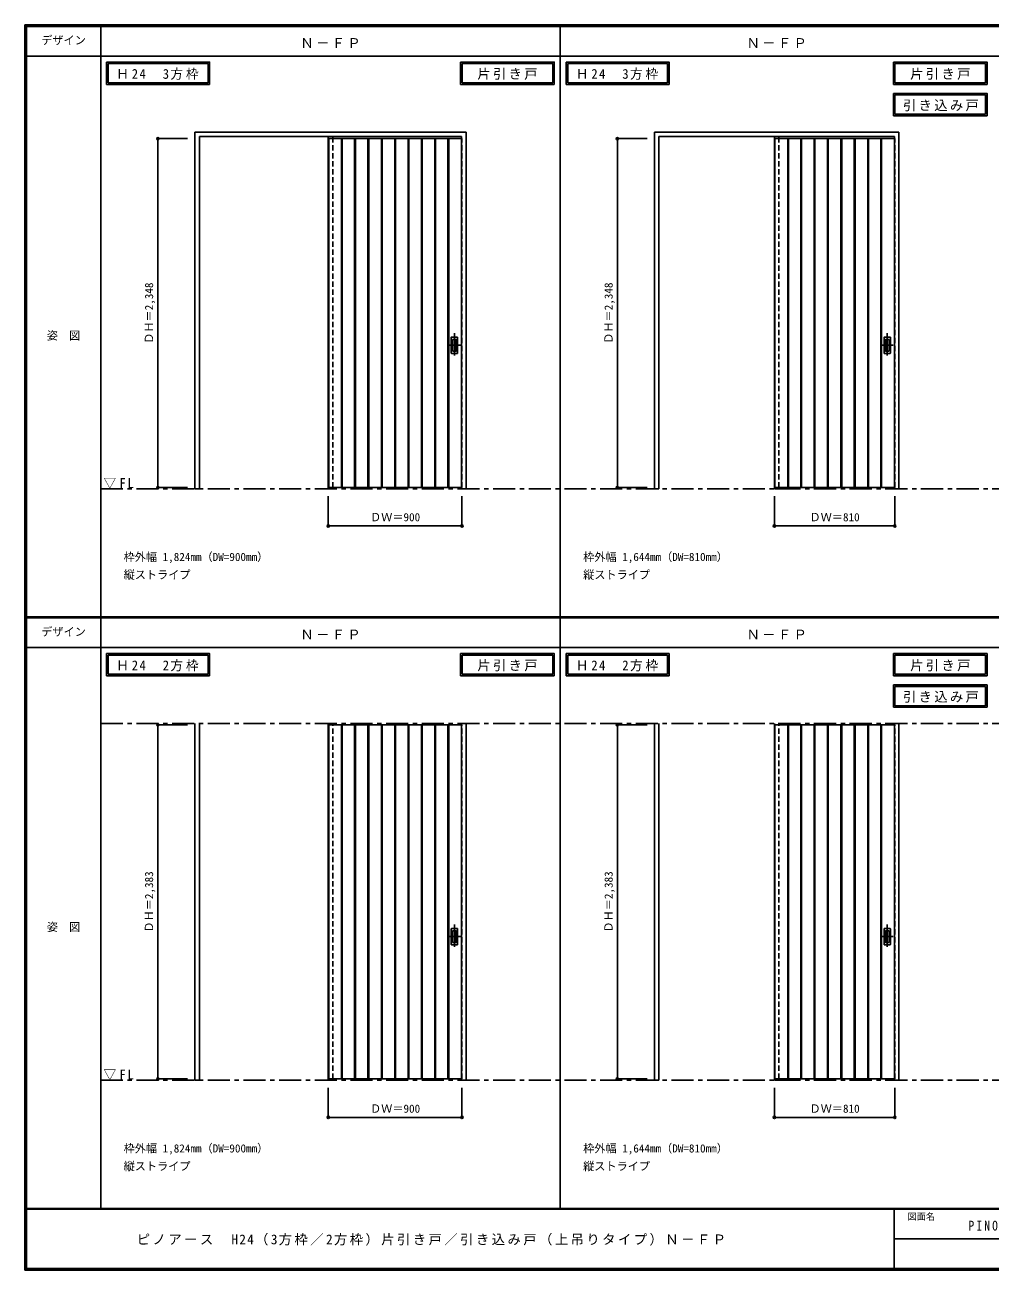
# Model space of a CAD drawing. Units: millimetres, scale not verified. Extents: x -6000 to 5700, y -4307 to 4260.
# Drawn here: x -6000 to 495, y -4205 to 4175 of the extents above; entities that cross this region are included whole.
import ezdxf
from ezdxf.enums import TextEntityAlignment as Align

# ---------------------------------------------------------------- set-up
doc = ezdxf.new("R2010")
doc.units = ezdxf.units.MM
doc.header["$LTSCALE"] = 30
doc.header["$PDMODE"] = 32
doc.header["$PDSIZE"] = 15
doc.linetypes.add('CHAIN1', pattern=[8, 5, -1, 1, -1])
doc.linetypes.add('DASHED1', pattern=[1.8, 1.2, -0.6])
for name, color, linetype in [('0-1_通り芯', 4, 'CHAIN1'), ('0-2_扉', 4, 'DASHED1'), ('0-3_仕上げ', 3, 'Continuous'), ('0-4_枠', 3, 'Continuous'), ('0-6_引手', 3, 'Continuous'), ('0-A_文字', 7, 'Continuous'), ('0-B_寸法', 7, 'Continuous'), ('F-1_枠', 6, 'Continuous'), ('F-A_文字', 7, 'Continuous')]:
    doc.layers.add(name, color=color, linetype=linetype)
doc.styles.add('ＭＳ ゴシック', font='')
doc.styles.get('ＭＳ ゴシック').set_extended_font_data('MS Gothic')

msp = doc.modelspace()

# ---------------------------------------------------------------- linework, layer by layer
at = {"layer": '0-1_通り芯'}
for p, q in [((-3109.75, 2100), (-3109.75, 1938)), ((-197.25, 2100), (-197.25, 1938)), ((-3068.75, 2019), (-3150.75, 2019)), ((-156.25, 2019), (-238.25, 2019)), ((-3109.75, -1880), (-3109.75, -2042)), ((-197.25, -1880), (-197.25, -2042)), ((-3068.75, -1961), (-3150.75, -1961)), ((-156.25, -1961), (-238.25, -1961))]:
    msp.add_line(p, q, dxfattribs=at)
at = {"layer": '0-1_通り芯', "color": 7}
for p, q in [((-5490, 1053), (5690, 1053)), ((-5490, -527.5), (5690, -527.5)), ((-5490, -2927.5), (5690, -2927.5))]:
    msp.add_line(p, q, dxfattribs=at)
at = {"layer": '0-2_扉', "color": 3, "linetype": 'Continuous'}
for p, q in [((-3958.75, 3409.5), (-3958.75, 1061.5)), ((-3061.75, 3409.5), (-3958.75, 3409.5)), ((-149.25, 3409.5), (-956.25, 3409.5)), ((-956.25, 3409.5), (-956.25, 1061.5)), ((-3061.75, 1061.5), (-3958.75, 1061.5)), ((-149.25, 1061.5), (-956.25, 1061.5)), ((-3061.75, -535.5), (-3958.75, -535.5)), ((-3958.75, -535.5), (-3958.75, -2918.5)), ((-149.25, -535.5), (-956.25, -535.5)), ((-956.25, -535.5), (-956.25, -2918.5)), ((-3061.75, -2918.5), (-3958.75, -2918.5)), ((-149.25, -2918.5), (-956.25, -2918.5))]:
    msp.add_line(p, q, dxfattribs=at)
at = {"layer": '0-2_扉'}
for p, q in [((-3958.75, 3409.5), (-3958.75, 3405.5)), ((-3061.75, 3409.5), (-3058.75, 3409.5)), ((-956.25, 3409.5), (-956.25, 3405.5)), ((-149.25, 3409.5), (-146.25, 3409.5)), ((-3958.75, -535.5), (-3958.75, -539.5)), ((-3061.75, -535.5), (-3058.75, -535.5)), ((-3058.75, -2918.5), (-3058.75, -535.5)), ((-956.25, -535.5), (-956.25, -539.5)), ((-149.25, -535.5), (-146.25, -535.5)), ((-146.25, -2918.5), (-146.25, -535.5)), ((-3061.75, -2918.5), (-3058.75, -2918.5)), ((-149.25, -2918.5), (-146.25, -2918.5))]:
    msp.add_line(p, q, dxfattribs=at)
for points in [[(-3061.75, 1061.5), (-3058.75, 1061.5), (-3058.75, 3409.5)], [(-149.25, 1061.5), (-146.25, 1061.5), (-146.25, 3409.5)]]:
    msp.add_lwpolyline(points, dxfattribs=at)
at = {"layer": '0-3_仕上げ'}
for p, q in [((-3955.75, 3409.5), (-3955.75, 1061.5)), ((-3869.25, 3409.5), (-3869.25, 1061.5)), ((-3864.25, 3409.5), (-3864.25, 1061.5)), ((-3781.25, 3409.5), (-3781.25, 1061.5)), ((-3776.25, 3409.5), (-3776.25, 1061.5)), ((-3691.25, 3409.5), (-3691.25, 1061.5)), ((-3686.25, 3409.5), (-3686.25, 1061.5)), ((-3601.25, 3409.5), (-3601.25, 1061.5)), ((-3596.25, 3409.5), (-3596.25, 1061.5)), ((-3511.25, 3409.5), (-3511.25, 1061.5)), ((-3506.25, 1061.5), (-3506.25, 3409.5)), ((-3421.25, 1061.5), (-3421.25, 3409.5)), ((-3416.25, 1061.5), (-3416.25, 3409.5)), ((-3331.25, 1061.5), (-3331.25, 3409.5)), ((-3326.25, 1061.5), (-3326.25, 3409.5)), ((-3241.25, 1061.5), (-3241.25, 3409.5)), ((-3236.25, 1061.5), (-3236.25, 3409.5)), ((-3153.25, 1061.5), (-3153.25, 3409.5)), ((-3148.25, 1061.5), (-3148.25, 3409.5)), ((-953.25, 3409.5), (-953.25, 1061.5)), ((-866.75, 3409.5), (-866.75, 1061.5)), ((-861.75, 3409.5), (-861.75, 1061.5)), ((-778.75, 3409.5), (-778.75, 1061.5)), ((-773.75, 3409.5), (-773.75, 1061.5)), ((-688.75, 3409.5), (-688.75, 1061.5)), ((-683.75, 3409.5), (-683.75, 1061.5)), ((-598.75, 3409.5), (-598.75, 1061.5)), ((-593.75, 3409.5), (-593.75, 1061.5)), ((-508.75, 1061.5), (-508.75, 3409.5)), ((-503.75, 1061.5), (-503.75, 3409.5)), ((-418.75, 1061.5), (-418.75, 3409.5)), ((-413.75, 1061.5), (-413.75, 3409.5)), ((-328.75, 1061.5), (-328.75, 3409.5)), ((-323.75, 1061.5), (-323.75, 3409.5)), ((-240.75, 1061.5), (-240.75, 3409.5)), ((-235.75, 1061.5), (-235.75, 3409.5)), ((-3955.75, -535.5), (-3955.75, -2918.5)), ((-3869.25, -535.5), (-3869.25, -2918.5)), ((-3864.25, -535.5), (-3864.25, -2918.5)), ((-3781.25, -535.5), (-3781.25, -2918.5)), ((-3776.25, -535.5), (-3776.25, -2918.5)), ((-3691.25, -535.5), (-3691.25, -2918.5)), ((-3686.25, -535.5), (-3686.25, -2918.5)), ((-3601.25, -535.5), (-3601.25, -2918.5)), ((-3596.25, -535.5), (-3596.25, -2918.5)), ((-3511.25, -535.5), (-3511.25, -2918.5)), ((-3506.25, -2918.5), (-3506.25, -535.5)), ((-3421.25, -2918.5), (-3421.25, -535.5)), ((-3416.25, -2918.5), (-3416.25, -535.5)), ((-3331.25, -2918.5), (-3331.25, -535.5)), ((-3326.25, -2918.5), (-3326.25, -535.5)), ((-3241.25, -2918.5), (-3241.25, -535.5)), ((-3236.25, -2918.5), (-3236.25, -535.5)), ((-3153.25, -2918.5), (-3153.25, -535.5)), ((-3148.25, -2918.5), (-3148.25, -535.5)), ((-953.25, -535.5), (-953.25, -2918.5)), ((-866.75, -535.5), (-866.75, -2918.5)), ((-861.75, -535.5), (-861.75, -2918.5)), ((-778.75, -535.5), (-778.75, -2918.5)), ((-773.75, -535.5), (-773.75, -2918.5)), ((-688.75, -535.5), (-688.75, -2918.5)), ((-683.75, -535.5), (-683.75, -2918.5)), ((-598.75, -535.5), (-598.75, -2918.5)), ((-593.75, -535.5), (-593.75, -2918.5)), ((-508.75, -2918.5), (-508.75, -535.5)), ((-503.75, -2918.5), (-503.75, -535.5)), ((-418.75, -2918.5), (-418.75, -535.5)), ((-413.75, -2918.5), (-413.75, -535.5)), ((-328.75, -2918.5), (-328.75, -535.5)), ((-323.75, -2918.5), (-323.75, -535.5)), ((-240.75, -2918.5), (-240.75, -535.5)), ((-235.75, -2918.5), (-235.75, -535.5))]:
    msp.add_line(p, q, dxfattribs=at)
at = {"layer": '0-3_仕上げ', "linetype": 'DASHED1'}
for p, q in [((-3061.75, 1061.5), (-3061.75, 3409.5)), ((-149.25, 1061.5), (-149.25, 3409.5)), ((-3061.75, -2918.5), (-3061.75, -535.5)), ((-149.25, -2918.5), (-149.25, -535.5))]:
    msp.add_line(p, q, dxfattribs=at)
at = {"layer": '0-4_枠'}
for p, q in [((-4855.75, 3453), (-3031.75, 3453)), ((-4855.75, 1053), (-4855.75, 3453)), ((-3031.75, 1053), (-3031.75, 3453)), ((-1763.25, 3453), (-119.25, 3453)), ((-1763.25, 1053), (-1763.25, 3453)), ((-119.25, 1053), (-119.25, 3453)), ((-4825.75, 3423), (-3061.75, 3423)), ((-4825.75, 1053), (-4825.75, 3423)), ((-3061.75, 1053), (-3061.75, 3423)), ((-1733.25, 3423), (-149.25, 3423)), ((-1733.25, 1053), (-1733.25, 3423)), ((-149.25, 1053), (-149.25, 3423)), ((-4855.75, 1053), (-4825.75, 1053)), ((-3958.75, 1061.5), (-3958.75, 1053)), ((-3958.75, 1053), (-3928.75, 1053)), ((-3928.75, 1061.5), (-3928.75, 1053)), ((-3061.75, 1053), (-3031.75, 1053)), ((-1763.25, 1053), (-1733.25, 1053)), ((-956.25, 1061.5), (-956.25, 1053)), ((-956.25, 1053), (-926.25, 1053)), ((-926.25, 1061.5), (-926.25, 1053)), ((-149.25, 1053), (-119.25, 1053)), ((-4855.75, -2927.5), (-4855.75, -527.5)), ((-4825.75, -2927.5), (-4825.75, -527.5)), ((-3061.75, -2927.5), (-3061.75, -527.5)), ((-3031.75, -2927.5), (-3031.75, -527.5)), ((-1763.25, -2927.5), (-1763.25, -527.5)), ((-1733.25, -2927.5), (-1733.25, -527.5)), ((-149.25, -2927.5), (-149.25, -527.5)), ((-119.25, -2927.5), (-119.25, -527.5)), ((-4855.75, -2927.5), (-4825.75, -2927.5)), ((-3958.75, -2918.5), (-3958.75, -2927.5)), ((-3958.75, -2927.5), (-3928.75, -2927.5)), ((-3928.75, -2918.5), (-3928.75, -2927.5)), ((-3061.75, -2927.5), (-3031.75, -2927.5)), ((-1763.25, -2927.5), (-1733.25, -2927.5)), ((-956.25, -2918.5), (-956.25, -2927.5)), ((-956.25, -2927.5), (-926.25, -2927.5)), ((-926.25, -2918.5), (-926.25, -2927.5)), ((-149.25, -2927.5), (-119.25, -2927.5))]:
    msp.add_line(p, q, dxfattribs=at)
at = {"layer": '0-4_枠', "color": 4, "linetype": 'DASHED1'}
for p, q in [((-3958.75, 1061.5), (-3958.75, 3423)), ((-3928.75, 1061.5), (-3928.75, 3423)), ((-956.25, 1061.5), (-956.25, 3423)), ((-926.25, 1061.5), (-926.25, 3423)), ((-3958.75, -2918.5), (-3958.75, -527.5)), ((-3928.75, -2918.5), (-3928.75, -527.5)), ((-956.25, -2918.5), (-956.25, -527.5)), ((-926.25, -2918.5), (-926.25, -527.5))]:
    msp.add_line(p, q, dxfattribs=at)
at = {"layer": '0-6_引手'}
for p, q in [((-3130.75, 2072.5), (-3130.75, 1965.5)), ((-3129.25, 2074), (-3090.25, 2074)), ((-3088.75, 1965.5), (-3088.75, 2072.5)), ((-218.25, 2072.5), (-218.25, 1965.5)), ((-216.75, 2074), (-177.75, 2074)), ((-176.25, 1965.5), (-176.25, 2072.5)), ((-3129.25, 1964), (-3090.25, 1964)), ((-216.75, 1964), (-177.75, 1964)), ((-3130.75, -1907.5), (-3130.75, -2014.5)), ((-3129.25, -1906), (-3090.25, -1906)), ((-3088.75, -2014.5), (-3088.75, -1907.5)), ((-218.25, -1907.5), (-218.25, -2014.5)), ((-216.75, -1906), (-177.75, -1906)), ((-176.25, -2014.5), (-176.25, -1907.5)), ((-3129.25, -2016), (-3090.25, -2016)), ((-216.75, -2016), (-177.75, -2016))]:
    msp.add_line(p, q, dxfattribs=at)
at = {"layer": '0-6_引手', "color": 7}
for p, q in [((-3122.25, 2056.5), (-3122.25, 1981.5)), ((-3120.75, 2058), (-3098.75, 2058)), ((-3097.25, 1981.5), (-3097.25, 2056.5)), ((-209.75, 2056.5), (-209.75, 1981.5)), ((-208.25, 2058), (-186.25, 2058)), ((-184.75, 1981.5), (-184.75, 2056.5)), ((-3120.75, 1980), (-3098.75, 1980)), ((-208.25, 1980), (-186.25, 1980)), ((-3122.25, -1923.5), (-3122.25, -1998.5)), ((-3120.75, -1922), (-3098.75, -1922)), ((-3097.25, -1998.5), (-3097.25, -1923.5)), ((-209.75, -1923.5), (-209.75, -1998.5)), ((-208.25, -1922), (-186.25, -1922)), ((-184.75, -1998.5), (-184.75, -1923.5)), ((-3120.75, -2000), (-3098.75, -2000)), ((-208.25, -2000), (-186.25, -2000))]:
    msp.add_line(p, q, dxfattribs=at)
at = {"layer": '0-6_引手'}
for centre, start, end in [((-3129.25, 2072.5), 90, 180), ((-3090.25, 2072.5), 0, 90), ((-216.75, 2072.5), 90, 180), ((-177.75, 2072.5), 0, 90), ((-3129.25, 1965.5), 180, 270), ((-3090.25, 1965.5), 270, 0), ((-216.75, 1965.5), 180, 270), ((-177.75, 1965.5), 270, 0), ((-3129.25, -1907.5), 90, 180), ((-3090.25, -1907.5), 0, 90), ((-216.75, -1907.5), 90, 180), ((-177.75, -1907.5), 0, 90), ((-3129.25, -2014.5), 180, 270), ((-3090.25, -2014.5), 270, 0), ((-216.75, -2014.5), 180, 270), ((-177.75, -2014.5), 270, 0)]:
    msp.add_arc(centre, 1.5, start, end, dxfattribs=at)
at = {"layer": '0-6_引手', "color": 7}
for centre, start, end in [((-3120.75, 2056.5), 90, 180), ((-3098.75, 2056.5), 0, 90), ((-208.25, 2056.5), 90, 180), ((-186.25, 2056.5), 0, 90), ((-3120.75, 1981.5), 180, 270), ((-3098.75, 1981.5), 270, 0), ((-208.25, 1981.5), 180, 270), ((-186.25, 1981.5), 270, 0), ((-3120.75, -1923.5), 90, 180), ((-3098.75, -1923.5), 0, 90), ((-208.25, -1923.5), 90, 180), ((-186.25, -1923.5), 0, 90), ((-3120.75, -1998.5), 180, 270), ((-3098.75, -1998.5), 270, 0), ((-208.25, -1998.5), 180, 270), ((-186.25, -1998.5), 270, 0)]:
    msp.add_arc(centre, 1.5, start, end, dxfattribs=at)
at = {"layer": '0-A_文字'}
for p, q in [((-5450, 3925), (-5450, 3775)), ((-5440, 3915), (-5440, 3785)), ((-5440, 3915), (-4767.38, 3915)), ((-4767.38, 3915), (-4767.38, 3785)), ((-3068.53, 3925), (-3068.53, 3775)), ((-3058.53, 3915), (-3058.53, 3785)), ((-3058.53, 3915), (-2447.5, 3915)), ((-2447.5, 3915), (-2447.5, 3785)), ((-2357.5, 3925), (-2357.5, 3775)), ((-2347.5, 3915), (-2347.5, 3785)), ((-2347.5, 3915), (-1674.88, 3915)), ((-1674.88, 3915), (-1674.88, 3785)), ((-156.03, 3925), (-156.03, 3775)), ((-146.03, 3915), (-146.03, 3785)), ((-146.03, 3915), (465, 3915)), ((465, 3915), (465, 3785)), ((-5450, 3775), (-4757.38, 3775)), ((-5440, 3785), (-4767.38, 3785)), ((-3068.53, 3775), (-2437.5, 3775)), ((-3058.53, 3785), (-2447.5, 3785)), ((-2357.5, 3775), (-1664.88, 3775)), ((-2347.5, 3785), (-1674.88, 3785)), ((-156.03, 3775), (475, 3775)), ((-146.03, 3785), (465, 3785)), ((-156.03, 3713.53), (-156.03, 3563.53)), ((-146.03, 3703.53), (-146.03, 3573.53)), ((-146.03, 3703.53), (465, 3703.53)), ((465, 3703.53), (465, 3573.53)), ((-156.03, 3563.53), (475, 3563.53)), ((-146.03, 3573.53), (465, 3573.53)), ((-5450, -55.5), (-5450, -205.5)), ((-5440, -65.5), (-5440, -195.5)), ((-5440, -65.5), (-4767.38, -65.5)), ((-4767.38, -65.5), (-4767.38, -195.5)), ((-3068.53, -55.5), (-3068.53, -205.5)), ((-3058.53, -65.5), (-3058.53, -195.5)), ((-3058.53, -65.5), (-2447.5, -65.5)), ((-2447.5, -65.5), (-2447.5, -195.5)), ((-2357.5, -55.5), (-2357.5, -205.5)), ((-2347.5, -65.5), (-2347.5, -195.5)), ((-2347.5, -65.5), (-1674.88, -65.5)), ((-1674.88, -65.5), (-1674.88, -195.5)), ((-156.03, -55.5), (-156.03, -205.5)), ((-146.03, -65.5), (-146.03, -195.5)), ((-146.03, -65.5), (465, -65.5)), ((465, -65.5), (465, -195.5)), ((-5450, -205.5), (-4757.38, -205.5)), ((-5440, -195.5), (-4767.38, -195.5)), ((-3068.53, -205.5), (-2437.5, -205.5)), ((-3058.53, -195.5), (-2447.5, -195.5)), ((-2357.5, -205.5), (-1664.88, -205.5)), ((-2347.5, -195.5), (-1674.88, -195.5)), ((-156.03, -205.5), (475, -205.5)), ((-146.03, -195.5), (465, -195.5)), ((-156.03, -266.97), (-156.03, -416.97)), ((-146.03, -276.97), (-146.03, -406.97)), ((-146.03, -276.97), (465, -276.97)), ((465, -276.97), (465, -406.97)), ((-156.03, -416.97), (475, -416.97)), ((-146.03, -406.97), (465, -406.97))]:
    msp.add_line(p, q, dxfattribs=at)
for points in [[(-5450, 3925), (-4757.38, 3925), (-4757.38, 3775)], [(-3068.53, 3925), (-2437.5, 3925), (-2437.5, 3775)], [(-2357.5, 3925), (-1664.88, 3925), (-1664.88, 3775)], [(-156.03, 3925), (475, 3925), (475, 3775)], [(-156.03, 3713.53), (475, 3713.53), (475, 3563.53)], [(-5450, -55.5), (-4757.38, -55.5), (-4757.38, -205.5)], [(-3068.53, -55.5), (-2437.5, -55.5), (-2437.5, -205.5)], [(-2357.5, -55.5), (-1664.88, -55.5), (-1664.88, -205.5)], [(-156.03, -55.5), (475, -55.5), (475, -205.5)], [(-156.03, -266.97), (475, -266.97), (475, -416.97)]]:
    msp.add_lwpolyline(points, dxfattribs=at)
at = {"layer": '0-B_寸法', "color": 4}
for p, q in [((-5105.75, 3409.5), (-4905.75, 3409.5)), ((-2013.25, 3409.5), (-1813.25, 3409.5)), ((-3958.75, 803), (-3958.75, 1003)), ((-3058.75, 803), (-3058.75, 1003)), ((-956.25, 803), (-956.25, 1003)), ((-146.25, 803), (-146.25, 1003)), ((-3058.75, 803), (-3958.75, 803)), ((-146.25, 803), (-956.25, 803)), ((-5105.75, -535.5), (-4905.75, -535.5)), ((-5105.75, -535.5), (-5105.75, -2918.5)), ((-2013.25, -535.5), (-1813.25, -535.5)), ((-2013.25, -535.5), (-2013.25, -2918.5)), ((-5105.75, -2918.5), (-4905.75, -2918.5)), ((-2013.25, -2918.5), (-1813.25, -2918.5)), ((-3958.75, -3177.5), (-3958.75, -2977.5)), ((-3058.75, -3177.5), (-3058.75, -2977.5)), ((-956.25, -3177.5), (-956.25, -2977.5)), ((-146.25, -3177.5), (-146.25, -2977.5)), ((-3058.75, -3177.5), (-3958.75, -3177.5)), ((-146.25, -3177.5), (-956.25, -3177.5))]:
    msp.add_line(p, q, dxfattribs=at)
for points in [[(-5105.75, 3409.5), (-5105.75, 1061.5), (-4905.75, 1061.5)], [(-2013.25, 3409.5), (-2013.25, 1061.5), (-1813.25, 1061.5)]]:
    msp.add_lwpolyline(points, dxfattribs=at)
at = {"layer": '0-B_寸法'}
for p in [(-5105.75, 3409.5), (-2013.25, 3409.5), (-5105.75, 1061.5), (-2013.25, 1061.5), (-3958.75, 803), (-3058.75, 803), (-956.25, 803), (-146.25, 803), (-5105.75, -535.5), (-2013.25, -535.5), (-5105.75, -2918.5), (-2013.25, -2918.5), (-3958.75, -3177.5), (-3058.75, -3177.5), (-956.25, -3177.5), (-146.25, -3177.5)]:
    msp.add_point(p, dxfattribs=at)
at = {"layer": 'F-1_枠'}
for p, q in [((-6000, 4175), (5700, 4175)), ((-6000, 4175), (-6000, -4205)), ((-6000, 4170), (5700, 4170)), ((-6000, 4165), (5700, 4165)), ((-5995, 4175), (-5995, -4205)), ((-5990, 4175), (-5990, -4205)), ((-5490, 4175), (-5490, -3790)), ((-2397.5, -3790), (-2397.5, 4175)), ((-6000, 3965), (5700, 3965)), ((-6000, 190.5), (5700, 190.5)), ((-6000, 187.5), (5700, 187.5)), ((-6000, 184.5), (5700, 184.5)), ((-6000, -15.5), (5700, -15.5)), ((5700, -3790), (-6000, -3790)), ((5700, -3795), (-6000, -3795)), ((-150, -3795), (-150, -4195)), ((-150, -3995), (5690, -3995.01)), ((5700, -4195), (-6000, -4195)), ((5700, -4200), (-6000, -4200)), ((5700, -4205), (-6000, -4205))]:
    msp.add_line(p, q, dxfattribs=at)

# ---------------------------------------------------------------- texts
at = {"layer": '0-A_文字', "style": 'ＭＳ ゴシック'}
for s, p in [('枠外幅 1,824mm（DW=900mm）', (-5335.75, 550.5)), ('枠外幅 1,644mm（DW=810mm）', (-2243.25, 550.5)), ('縦ストライプ', (-5335.75, 430.5)), ('縦ストライプ', (-2243.25, 430.5)), ('枠外幅 1,824mm（DW=900mm）', (-5335.75, -3430)), ('枠外幅 1,644mm（DW=810mm）', (-2243.25, -3430)), ('縦ストライプ', (-5335.75, -3550)), ('縦ストライプ', (-2243.25, -3550))]:
    msp.add_text(s, height=54.99, dxfattribs=at).set_placement(p, align=Align.BOTTOM_LEFT)
at = {"layer": '0-A_文字', "char_height": 65.98, "attachment_point": 7, "style": 'ＭＳ ゴシック'}
for s, insert in [('\\T1.17;Ｎ－ＦＰ', (-4146.25, 4020)), ('\\T1.17;Ｎ－ＦＰ', (-1143.75, 4020)), ('\\T1.22;\\W0.95;Ｈ24\u30003方枠', (-5385.34, 3805)), ('\\T1.17;片引き戸', (-2955.52, 3805)), ('\\T1.22;\\W0.95;Ｈ24\u30003方枠', (-2292.84, 3805)), ('\\T1.17;片引き戸', (-43.02, 3805)), ('\\T1.17;引き込み戸', (-91.37, 3593.53)), ('\\T1.26;\\W0.95;▽FL', (-5471.25, 1053)), ('\\T1.17;Ｎ－ＦＰ', (-4146.25, 39.5)), ('\\T1.17;Ｎ－ＦＰ', (-1143.75, 39.5)), ('\\T1.22;\\W0.95;Ｈ24\u30002方枠', (-5385.34, -175.5)), ('\\T1.17;片引き戸', (-2955.52, -175.5)), ('\\T1.22;\\W0.95;Ｈ24\u30002方枠', (-2292.84, -175.5)), ('\\T1.17;片引き戸', (-43.02, -175.5)), ('\\T1.17;引き込み戸', (-91.37, -386.97)), ('\\T1.26;\\W0.95;▽FL', (-5471.25, -2927.5))]:
    msp.add_mtext(s, dxfattribs=dict(at, insert=insert))
at = {"layer": '0-B_寸法', "style": 'ＭＳ ゴシック'}
for s, p in [('ＤＨ＝2,348', (-5120.75, 2029.25)), ('ＤＨ＝2,348', (-2028.25, 2029.25)), ('ＤＨ＝2,383', (-5120.75, -1933.25)), ('ＤＨ＝2,383', (-2028.25, -1933.25))]:
    msp.add_text(s, height=54.99, rotation=90, dxfattribs=at).set_placement(p, align=Align.BOTTOM_LEFT)
for s, p in [('ＤＷ＝900', (-3677.5, 818)), ('ＤＷ＝810', (-720, 818)), ('ＤＷ＝900', (-3677.5, -3162.5)), ('ＤＷ＝810', (-720, -3162.5))]:
    msp.add_text(s, height=54.99, dxfattribs=at).set_placement(p, align=Align.BOTTOM_LEFT)
at = {"layer": 'F-A_文字', "style": 'ＭＳ ゴシック'}
for s, height, p in [('デザイン', 54.99, (-5890, 4027.5)), ('姿\u3000図', 54.99, (-5852.5, 2040.25)), ('デザイン', 54.99, (-5890, 47)), ('姿\u3000図', 54.99, (-5852.5, -1940.25)), ('図面名', 43.99, (-60, -3880))]:
    msp.add_text(s, height=height, dxfattribs=at).set_placement(p, align=Align.BOTTOM_LEFT)
at = {"layer": 'F-A_文字', "char_height": 65.98, "attachment_point": 7, "style": 'ＭＳ ゴシック'}
for s, insert in [('\\T1.39;\\W0.85;PINOEARTH', (350, -3940)), ('\\T1.18;ピノアース\u3000H24（3方枠／2方枠）片引き戸／引き込み戸（上吊りタイプ）Ｎ－ＦＰ', (-5247.55, -4040))]:
    msp.add_mtext(s, dxfattribs=dict(at, insert=insert))

doc.saveas('drawing.dxf')
